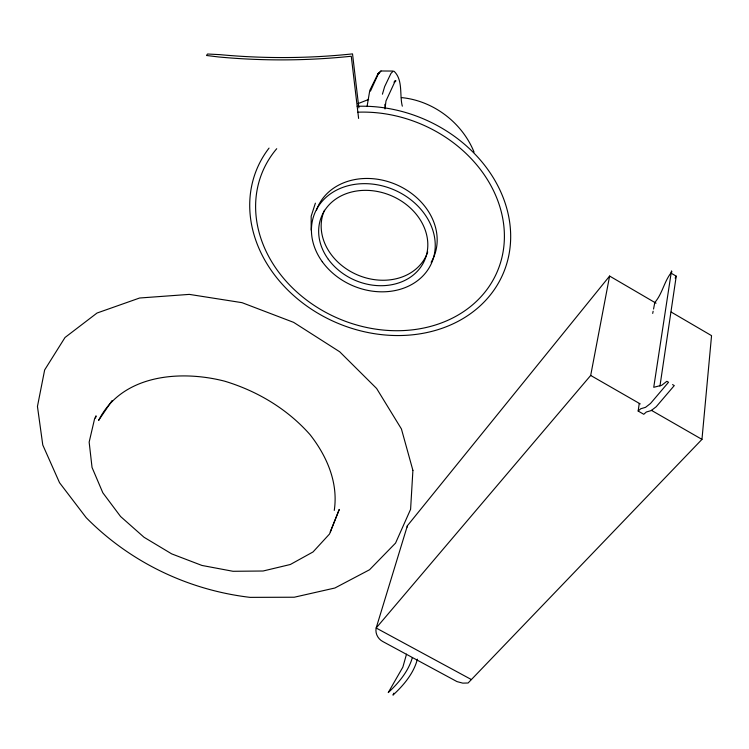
<?xml version="1.0" encoding="UTF-8"?>
<svg xmlns="http://www.w3.org/2000/svg" width="749" height="749" viewBox="0 0 749 749"><rect width="100%" height="100%" fill="white"/><g stroke="black" fill="none" stroke-linecap="round" stroke-linejoin="round"><path stroke-width="1.12" d="M311.144 230.112L311.181 216.189L315.385 203.166M334.26 510.434C338.445 482.674 326.882 456.113 310.03 434.626C287.298 408.945 257.356 391.044 224.644 381.175C180.163 369.725 121.741 374.519 98.634 420.386L112.013 400.621M385.005 108.961L385.978 100.975L395.388 80.63L394.04 82.118M367.132 106.049L369.791 90.423L377.805 74.114L380.988 70.986L393.309 71.061L390.969 73.402L384.64 86.641L382.421 94.196M656.04 303.195L609.611 276.063L407.39 525.732L376.167 628.008C374.977 633.457 378.076 639.169 382.973 641.631L457.002 681.609L462.77 683.135L468.097 683.004L701.963 439.382L711.55 335.646L671.179 312.052M639.215 403.674L638.157 411.061L643.775 414.281L646.331 412.006L651.19 410.592L656.208 406.735L674.287 385.576L672.555 384.602M659.953 386.091L676.235 276.175L671.123 273.17M407.194 527.071L407.39 525.732M471.393 679.568L376.167 628.008L590.689 375.446L609.611 276.063M652.707 313.419L653.128 311.238M653.549 309.047L654.813 302.484C662.612 293.505 664.129 281.006 671.919 271.793L671.479 270.913L653.746 387.308L661.732 385.267L666.835 381.297L668.539 382.252L650.516 403.468L645.526 407.344L640.704 408.776L638.157 411.061M95.535 418.101L96.069 415.845L94.674 418.438L89.15 442.125L92.043 467.47L102.828 492.786L120.57 516.501L144.023 537.258L171.69 553.876L201.94 565.448L233.005 571.29L263.077 571.01L290.34 564.493L313.026 551.957L329.523 534.009L339.269 509.414L330.318 531.809L330.609 531.303M406.51 654.167L402.868 667.116L388.254 692.572C398.599 683.013 408.383 671.385 412.325 657.706M417.399 659.157C413.738 673.36 403.617 685.316 392.972 695.109L393.89 693.171M370.483 91.078L378.582 73.318L380.988 70.986M675.121 278.085L676.235 276.175M378.554 73.383L377.805 74.114L379.415 72.953M394.367 82.203L395.931 80.77L394.47 81.856M357.872 103.69L368.658 99.448M401.361 97.585C433.147 100.572 462.124 122.546 474.07 152.122M590.689 375.446L640.255 403.926M651.387 410.321L701.963 439.382M394.114 71.295C403.252 80.124 399.395 95.17 402.316 106.18M358.865 107.922L352.526 53.891C308.485 58.534 263.985 58.759 219.888 54.64L207.529 54.003L206.499 55.482L218.315 56.933C262.515 61.081 307.118 60.875 351.272 56.241L358.612 118.426M384.883 104.326L385.126 106.611M357.938 112.191A127.545 105.618 23.2 0 1 504.021 244.698A127.545 105.618 23.2 0 1 339.147 318.812A127.545 105.618 23.2 0 1 276.718 148.705M316.481 210.113A63.197 52.074 23.2 0 1 397.672 185.237A63.197 52.074 23.2 0 1 431.124 262.29M427.707 251.973A55.716 45.914 23.2 0 1 358.687 275.426A55.716 45.914 23.2 0 1 324.467 210.272M357.151 106.311A133.781 110.796 23.2 0 1 510.397 243.865A133.781 110.796 23.2 0 1 340.617 324.401A133.781 110.796 23.2 0 1 269.041 148.105M412.905 470.381L410.592 509.32L395.547 543.1L369.547 569.755L334.887 588.012L294.273 597.225L250.082 597.365C188.102 590.034 130.073 562.162 86.201 517.671L59.527 482.702L42.777 444.99L37.45 406.445L44.65 369.95L65.004 337.499L97.024 313.035L139.614 298.008L189.328 294.385L242.039 302.671L293.627 322.36L339.7 351.777L376.625 388.488L401.427 428.971L412.905 470.381M328.305 259.285A55.997 46.007 23.1 0 0 422.53 264.378A55.997 46.007 23.1 0 0 368.854 190.433A55.997 46.007 23.1 0 0 328.305 259.285M322.267 261.701A63.515 52.187 23.1 0 0 429.168 267.767A63.515 52.187 23.1 0 0 368.564 183.767A63.515 52.187 23.1 0 0 322.267 261.701"/></g></svg>
